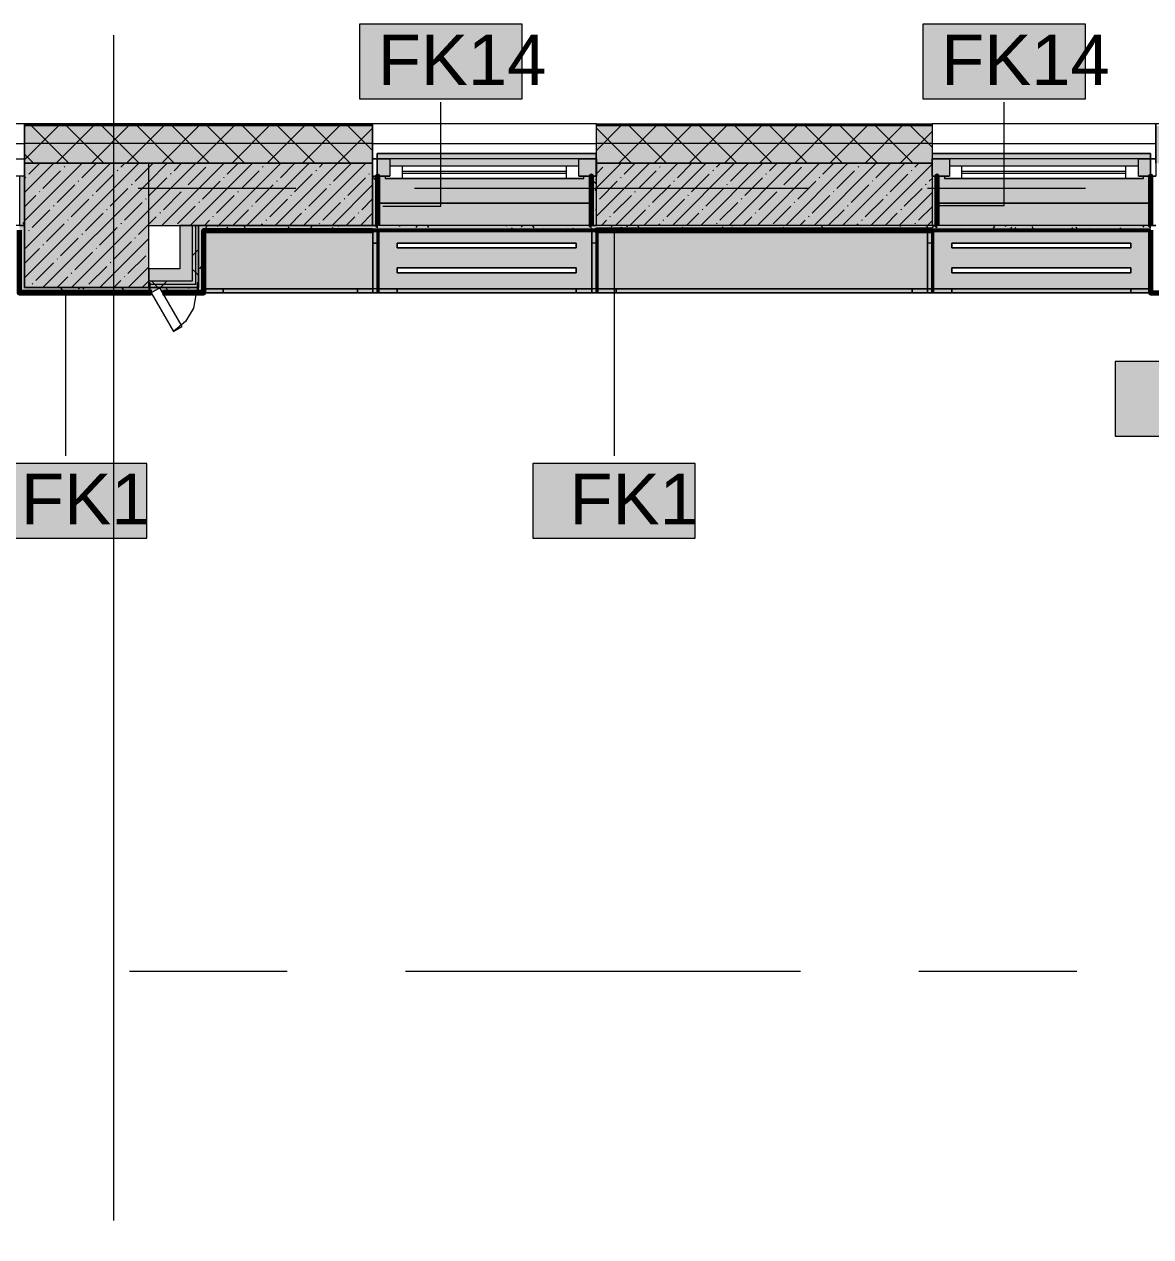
# Model space of a CAD drawing. Header units: millimetres. Extents: x -3817 to 677485, y -22715 to 103890.
# Drawn here: x 667675 to 672205, y 18958 to 23835 of the extents above; entities that cross this region are included whole.
import ezdxf

# ---------------------------------------------------------------- set-up
doc = ezdxf.new("R2010")
doc.units = ezdxf.units.MM
doc.layers.add('PDF _Геометрия', color=7, linetype='Continuous', true_color=0x1d1d1d)
doc.layers.add('PDF _Сплошная заливка', color=7, linetype='Continuous', true_color=0xffffff)
doc.layers.add('PDF _Текст', color=7, linetype='Continuous')
doc.styles.add('PDF GOST-Common', font='arial.ttf')

msp = doc.modelspace()

# ---------------------------------------------------------------- hatches: boundary and pattern name
at = {"layer": 'PDF _Сплошная заливка', "transparency": 33554559}
h = msp.add_hatch(color=256, dxfattribs=at)
h.paths.add_polyline_path([(677305.5, 23275.9), (677305.5, 23425.9), (672225.7, 23425.9), (672225.7, 23275.9), (677155.5, 23275.9)], flags=0)
h.paths.add_polyline_path([(666710.8, 23275.9), (666775.9, 23275.9), (666775.9, 23425.9), (665625.5, 23425.9), (665625.5, 23275.9)], flags=0)
h.paths.add_polyline_path([(663325.5, 23275.9), (663325.5, 23425.9), (662025.9, 23425.9), (662025.9, 23275.9), (663125.5, 23275.9)], flags=0)
h.paths.add_polyline_path([(671015.1, 23275.9), (671325.7, 23275.9), (671325.7, 23425.9), (669975.9, 23425.9), (669975.9, 23275.9)], flags=0)
h.paths.add_polyline_path([(667675.9, 23275.9), (669075.9, 23275.9), (669075.9, 23425.9), (667675.9, 23425.9)], flags=0)
h.paths.add_polyline_path([(645365.5, 23275.9), (645385.5, 23275.9), (645385.5, 23425.9), (645365.5, 23425.9)], flags=0)
h.paths.add_polyline_path([(661125.9, 23275.9), (661125.9, 23425.9), (659825.9, 23425.9), (659825.9, 23275.9), (660971.8, 23275.9)], flags=0)
h.paths.add_polyline_path([(658245.5, 23275.9), (658925.9, 23275.9), (658925.9, 23425.9), (657505.5, 23425.9), (657505.5, 23275.9), (658102.3, 23275.9)], flags=0)
h.paths.add_polyline_path([(652875.5, 23275.9), (653225.5, 23275.9), (653225.5, 23425.9), (648685.5, 23425.9), (648685.5, 23275.9), (652655.5, 23275.9)], flags=0)
h.paths.add_polyline_path([(656667.6, 23275.9), (656725.5, 23275.9), (656725.5, 23425.9), (655525.5, 23425.9), (655525.5, 23275.9)], flags=0)
at = {"layer": 'PDF _Сплошная заливка', "true_color": 0xeae6de, "transparency": 33554559}
h = msp.add_hatch(color=254, dxfattribs=at)
h.paths.add_polyline_path([(669125.9, 23114.9), (669954.9, 23114.9), (669955.9, 23223.7), (669974.9, 23223.9), (669974.9, 23314.9), (669094.9, 23314.9), (669096.9, 23114.9)], flags=0)
h.paths.add_polyline_path([(669145.9, 23213.9), (669125.9, 23213.9), (669125.9, 23223.9), (669145.9, 23223.9), (669145.9, 23263.9), (669905.9, 23263.9), (669905.9, 23223.9), (669925.9, 23223.9), (669925.9, 23213.9), (669580.3, 23213.9)], flags=0)
h = msp.add_hatch(color=254, dxfattribs=at)
h.paths.add_polyline_path([(671395.7, 23114.8), (672204.7, 23114.8), (672204.7, 23314.8), (671325.7, 23314.8), (671325.7, 23223.9), (671346.7, 23223.9), (671346.7, 23114.8), (671375.7, 23114.8)], flags=0)
h.paths.add_polyline_path([(671732.5, 23213.9), (671375.7, 23213.9), (671375.7, 23223.9), (671395.7, 23223.9), (671395.7, 23263.9), (672155.7, 23263.9), (672155.7, 23223.9), (672175.7, 23223.7), (672175.7, 23213.9), (672155.7, 23213.9)], flags=0)
at = {"layer": 'PDF _Сплошная заливка', "transparency": 33554559}
h = msp.add_hatch(color=256, dxfattribs=at)
h.paths.add_polyline_path([(665625.5, 23025.9), (666775.9, 23025.9), (666775.9, 23275.9), (665625.5, 23275.9)], flags=0)
h.paths.add_polyline_path([(673115.5, 23025.9), (673115.5, 23275.9), (672925.5, 23275.9), (672925.5, 23025.9)], flags=0)
h.paths.add_polyline_path([(668175.9, 23025.9), (669075.9, 23025.9), (669075.9, 23275.9), (668175.9, 23275.9), (668175.9, 23115.1)], flags=0)
h.paths.add_polyline_path([(671325.7, 23025.9), (671325.7, 23275.9), (669975.9, 23275.9), (669975.9, 23025.9), (671015.1, 23025.9)], flags=0)
h.paths.add_polyline_path([(656667.6, 23025.9), (656725.5, 23025.9), (656725.5, 23275.9), (655525.5, 23275.9), (655525.5, 23025.9)], flags=0)
h.paths.add_polyline_path([(653195.5, 23025.9), (653225.5, 23025.9), (653225.5, 23275.9), (652875.5, 23275.9), (652875.5, 23025.9), (653145.5, 23025.9)], flags=0)
h.paths.add_polyline_path([(662238.4, 23025.9), (662425.5, 23025.9), (662425.5, 23275.9), (662025.9, 23275.9), (662025.9, 23025.9), (662225.9, 23025.9)], flags=0)
h.paths.add_polyline_path([(658245.5, 23025.9), (658925.9, 23025.9), (658925.9, 23275.9), (658245.5, 23275.9)], flags=0)
h.paths.add_polyline_path([(663325.5, 23025.9), (663325.5, 23275.9), (663125.5, 23275.9), (663125.5, 23025.9), (663313.4, 23025.9)], flags=0)
h.paths.add_polyline_path([(659825.9, 23025.9), (661125.9, 23025.9), (661125.9, 23275.9), (659825.9, 23275.9)], flags=0)
at = {"layer": 'PDF _Сплошная заливка', "true_color": 0xeae6de, "transparency": 33554559}
h = msp.add_hatch(color=254, dxfattribs=at)
h.paths.add_polyline_path([(669094.9, 22754.9), (669957.1, 22756.7), (669957.1, 23005.9), (669094.9, 23005.9)], flags=0)
h.paths.add_polyline_path([(669174.9, 22834.9), (669174.9, 22854.9), (669895.2, 22854.9), (669895.2, 22834.9), (669580.3, 22834.9)], flags=0)
h.paths.add_polyline_path([(669174.9, 22934.9), (669174.9, 22954.9), (669895.2, 22954.9), (669895.2, 22934.9), (669580.3, 22934.9)], flags=0)
h.paths.add_polyline_path([(669954.9, 23025.9), (669954.9, 23114.9), (669096.9, 23114.5), (669096.9, 23025.9), (669935.6, 23025.9)], flags=0)
h = msp.add_hatch(color=254, dxfattribs=at)
h.paths.add_polyline_path([(671331.3, 22754.9), (672204.7, 22755.9), (672204.7, 23005.9), (671331.3, 23005.9), (671331.3, 22761.5)], flags=0)
h.paths.add_polyline_path([(671732.5, 22834.9), (671404.7, 22834.9), (671404.7, 22854.9), (672124.9, 22854.9), (672124.9, 22834.9)], flags=0)
h.paths.add_polyline_path([(671404.7, 22934.9), (671404.7, 22954.9), (672124.9, 22954.9), (672124.9, 22934.9), (671732.5, 22934.9)], flags=0)
h.paths.add_polyline_path([(671346.7, 23025.9), (672204.7, 23025.9), (672204.7, 23114.8), (671346.7, 23114.8), (671346.7, 23065.3)], flags=0)
at = {"layer": 'PDF _Сплошная заливка', "transparency": 33554559}
for points in [[(668370.9, 22788.4), (668370.9, 22794.9), (668375.9, 22794.9), (668375.9, 23025.9), (668363.4, 23025.9), (668363.4, 22788.4)], [(672205.7, 23005.9), (672205.7, 23025.9), (668375.9, 23025.9), (668375.9, 23005.9), (672204.7, 23005.9)], [(668363.4, 22788.4), (668363.4, 22800.9), (668175.9, 22800.9), (668175.9, 22794.9), (668180.9, 22794.9), (668180.9, 22788.4)]]:
    msp.add_hatch(color=256, dxfattribs=at).paths.add_polyline_path(points)
at = {"layer": 'PDF _Сплошная заливка', "true_color": 0xeae6de, "transparency": 33554559}
msp.add_hatch(color=254, dxfattribs=at).paths.add_polyline_path([(668396.9, 22754.9), (669095.2, 22754.9), (669095.2, 23005.9), (668396.9, 23004.9), (668396.9, 22755.9)])
at = {"layer": 'PDF _Сплошная заливка', "transparency": 33554559}
h = msp.add_hatch(color=256, dxfattribs=at)
h.paths.add_polyline_path([(668187.7, 22755.9), (668220.6, 22774.9), (668231.5, 22755.9), (668370.9, 22756), (668370.9, 22775.9), (668180.9, 22775.9), (668180.9, 22755.9), (668185.9, 22755.9)], flags=0)
h.paths.add_polyline_path([(667655.9, 22755.9), (668175.9, 22755.9), (668175.9, 22775.9), (667655.9, 22775.9)], flags=0)

# ---------------------------------------------------------------- linework, layer by layer
at = {"layer": 'PDF _Геометрия', "color": 7, "lineweight": 9}
for points in [[(669676.9, 23834.8), (669023.8, 23834.8), (669023.8, 23534.8), (669676.9, 23534.8)], [(671942.5, 23834.8), (671289.3, 23834.8), (671289.3, 23534.8), (671942.5, 23534.8)], [(669075.9, 23275.9), (667675.9, 23275.9)], [(668175.9, 23275.9), (667675.9, 23275.9), (667675.9, 22775.9), (668175.9, 22775.9)], [(671325.7, 23275.9), (669975.9, 23275.9)], [(668375.9, 23025.9), (668375.9, 23005.9)], [(672715.9, 22478.1), (672062.8, 22478.1), (672062.8, 22178.1), (672715.9, 22178.1)], [(668168, 22068.4), (667514.8, 22068.4), (667514.8, 21768.4), (668168, 21768.4)], [(670373.4, 22068.4), (669720.3, 22068.4), (669720.3, 21768.4), (670373.4, 21768.4)]]:
    msp.add_lwpolyline(points, close=True, dxfattribs=at)
at = {"layer": 'PDF _Геометрия', "color": 253, "lineweight": 9, "true_color": 0xaaaaaa}
for points in [[(668035.5, 19024), (668035.5, 21291), (668035.5, 23791)], [(669094.9, 23293.9), (669075.9, 23293.9)], [(672225.7, 23293.9), (672204.7, 23293.9)], [(669075.9, 23223.9), (669094.9, 23223.9)], [(669195.9, 23243.9), (669855.9, 23243.9)], [(669855.9, 23233.9), (669195.9, 23233.9)], [(671445.7, 23243.9), (672105.7, 23243.9)], [(672105.7, 23233.9), (671445.7, 23233.9)], [(672204.7, 23223.9), (672225.5, 23223.9)], [(668132.7, 23175.9), (668767.7, 23175.9)], [(669243.9, 23175.9), (670831.4, 23175.9)], [(671307.7, 23175.9), (671942.7, 23175.9)], [(668365.9, 22754.9), (668355.1, 22693.3), (668323.8, 22639.2), (668275.9, 22599)], [(668097.7, 20025.9), (668732.7, 20025.9)], [(669208.9, 20025.9), (670796.4, 20025.9)], [(671272.7, 20025.9), (671907.7, 20025.9)]]:
    msp.add_lwpolyline(points, dxfattribs=at)
at = {"layer": 'PDF _Геометрия', "color": 7, "lineweight": 9}
for points in [[(669117.6, 23103), (669350.4, 23103), (669350.4, 23520.9)], [(671340.6, 23105.3), (671615.9, 23105.3), (671615.9, 23520.9)], [(669075.9, 23428.9), (667675.9, 23428.9)], [(669075.9, 23425.9), (667675.9, 23425.9)], [(671325.7, 23428.9), (669975.9, 23428.9)], [(671325.7, 23425.9), (669975.9, 23425.9)], [(669075.9, 23354.9), (667675.9, 23354.9)], [(671325.7, 23354.9), (669975.9, 23354.9)], [(668350.9, 23025.9), (668350.9, 22850.9), (668350.9, 22800.9), (668175.9, 22800.9)], [(668363.4, 23025.9), (668363.4, 22850.9), (668363.4, 22800.9), (668363.4, 22788.4), (668180.9, 22788.4)], [(668395.9, 23005.9), (669075.9, 23005.9)], [(668395.9, 22755.9), (668395.9, 23004.9)], [(670046.9, 23005.4), (670046.9, 22098.5)], [(667841.4, 22755.4), (667841.4, 22098.5)]]:
    msp.add_lwpolyline(points, dxfattribs=at)
at = {"layer": 'PDF _Геометрия', "color": 9, "lineweight": 9, "true_color": 0xc0c0c0}
for points in [[(668175.9, 22775.9), (667675.9, 22775.9), (667675.9, 23025.9), (667655.9, 23025.9), (663325.9, 23025.9), (663325.5, 23025.9), (663325.5, 23275.9), (663325.5, 23433.9), (662025.9, 23433.9), (662025.9, 23275.9), (662025.9, 23433.9), (661125.9, 23433.9), (661125.9, 23275.9), (661125.9, 23433.9), (659825.9, 23433.9), (659825.9, 23275.9), (659825.9, 23433.9), (658925.9, 23433.9), (658925.9, 23275.9), (658925.9, 23433.9), (657505.5, 23433.9), (657505.5, 23275.9), (657505.5, 23433.9), (656725.5, 23433.9)], [(669975.9, 23223.7), (669975.9, 23275.9), (669975.9, 23433.9), (671325.7, 23433.9), (671325.7, 23275.9), (671325.7, 23025.9), (669975.9, 23025.9), (669975.9, 23275.9), (669975.9, 23433.9), (669075.9, 23433.9), (669075.9, 23275.9), (669075.9, 23433.9), (667675.9, 23433.9), (667675.9, 23275.9), (667675.9, 23433.9), (666775.9, 23433.9), (666775.9, 23275.9), (666775.9, 23433.9), (665625.5, 23433.9), (665625.5, 23275.9), (665625.5, 23433.9), (663325.5, 23433.9), (663325.5, 23275.9)], [(677155.5, 10775.9), (677155.5, 9576.9), (677155.5, 10775.9), (677313.5, 10775.9), (677313.5, 12695.9), (677155.5, 12695.9), (677313.5, 12695.9), (677313.5, 14995.9), (677155.5, 14995.9), (677313.5, 14995.9), (677313.5, 23275.9), (677313.5, 23428.9), (677313.5, 23433.9), (672225.7, 23433.9), (672225.7, 23275.9), (672225.7, 23433.9), (671325.7, 23433.9), (671325.7, 23314.8)], [(667675.9, 23223.7), (667675.9, 23275.9), (667675.9, 23025.9)], [(668175.9, 23025.9), (669075.9, 23025.9), (669075.9, 23275.9), (669075.9, 23223.9)], [(672225.5, 23223.7), (672205.7, 23223.7), (672205.7, 23025.9), (672225.5, 23025.9), (672205.7, 23025.9), (668375.9, 23025.9), (668300.9, 23025.9), (668300.9, 22850.9), (668175.9, 22850.9), (668175.9, 22794.9)], [(667655.9, 23005.9), (667655.9, 22775.9), (667655.9, 22755.9), (668175.9, 22755.9)], [(669075.9, 23005.9), (672204.7, 23005.9)], [(668180.9, 22755.9), (668187.7, 22755.9)], [(668231.5, 22755.9), (668370.9, 22755.9)], [(668375.9, 22755.9), (668395.9, 22755.9)]]:
    msp.add_lwpolyline(points, dxfattribs=at)
at = {"layer": 'PDF _Геометрия', "lineweight": 9}
for points in [[(667675.9, 23289.7), (667812.1, 23425.9)], [(667854.2, 23275.9), (667704.2, 23425.9)], [(667803.5, 23275.9), (667953.5, 23425.9)], [(667995.6, 23275.9), (667845.6, 23425.9)], [(667944.9, 23275.9), (668094.9, 23425.9)], [(668137, 23275.9), (667987, 23425.9)], [(668086.4, 23275.9), (668236.4, 23425.9)], [(668278.5, 23275.9), (668128.5, 23425.9)], [(668227.8, 23275.9), (668377.8, 23425.9)], [(668419.9, 23275.9), (668269.9, 23425.9)], [(668369.2, 23275.9), (668519.2, 23425.9)], [(668561.3, 23275.9), (668411.3, 23425.9)], [(668510.6, 23275.9), (668660.6, 23425.9)], [(668702.7, 23275.9), (668552.7, 23425.9)], [(668652, 23275.9), (668802, 23425.9)], [(668844.1, 23275.9), (668694.1, 23425.9)], [(668793.5, 23275.9), (668943.5, 23425.9)], [(668985.6, 23275.9), (668835.6, 23425.9)], [(668934.9, 23275.9), (669075.9, 23416.9)], [(669075.9, 23326.9), (668977, 23425.9)], [(669975.9, 23326.9), (670074.8, 23425.9)], [(670116.9, 23275.9), (669975.9, 23416.9)], [(670066.3, 23275.9), (670216.3, 23425.9)], [(670258.4, 23275.9), (670108.4, 23425.9)], [(670207.7, 23275.9), (670357.7, 23425.9)], [(670399.8, 23275.9), (670249.8, 23425.9)], [(670349.1, 23275.9), (670499.1, 23425.9)], [(670541.2, 23275.9), (670391.2, 23425.9)], [(670490.5, 23275.9), (670640.5, 23425.9)], [(670682.6, 23275.9), (670532.6, 23425.9)], [(670631.9, 23275.9), (670781.9, 23425.9)], [(670824, 23275.9), (670674, 23425.9)], [(670773.4, 23275.9), (670923.4, 23425.9)], [(670965.5, 23275.9), (670815.5, 23425.9)], [(670914.8, 23275.9), (671064.8, 23425.9)], [(671106.9, 23275.9), (670956.9, 23425.9)], [(671056.2, 23275.9), (671206.2, 23425.9)], [(671248.3, 23275.9), (671098.3, 23425.9)], [(671325.7, 23339.9), (671239.7, 23425.9)], [(671197.6, 23275.9), (671325.7, 23403.9)], [(667712.8, 23275.9), (667675.9, 23312.7)], [(667675.9, 23271.6), (667680.2, 23275.9)], [(667675.9, 23157.6), (667794.2, 23275.9)], [(667675.9, 23043.5), (667908.3, 23275.9)], [(667675.9, 22929.5), (668022.3, 23275.9)], [(667675.9, 22815.4), (668136.4, 23275.9)], [(667692.9, 23231.6), (667737.2, 23275.9)], [(667750.4, 22775.9), (668175.9, 23201.4), (668250.4, 23275.9)], [(667835.5, 23260.1), (667837.8, 23262.5)], [(667849.7, 23274.3), (667851.2, 23275.9)], [(667864.5, 22775.9), (668175.9, 23087.3), (668364.5, 23275.9)], [(667906.7, 23217.3), (667965.3, 23275.9)], [(668063.6, 23260.1), (668079.3, 23275.9)], [(668120.6, 23203.1), (668175.9, 23258.4), (668191.9, 23274.3)], [(668228.5, 23025.9), (668478.5, 23275.9)], [(668277.4, 23245.8), (668307.4, 23275.9)], [(668342.6, 23025.9), (668592.6, 23275.9)], [(668420, 23274.3), (668421.5, 23275.9)], [(668456.6, 23025.9), (668706.6, 23275.9)], [(668491.3, 23231.6), (668535.5, 23275.9)], [(668570.7, 23025.9), (668820.7, 23275.9)], [(668633.8, 23260.1), (668636.2, 23262.5)], [(668648.1, 23274.3), (668649.6, 23275.9)], [(668684.7, 23025.9), (668934.7, 23275.9)], [(668705.1, 23217.3), (668763.6, 23275.9)], [(668798.7, 23025.9), (669048.7, 23275.9)], [(668861.9, 23260.1), (668877.7, 23275.9)], [(668918.9, 23203.1), (668990.2, 23274.3)], [(669975.9, 23176.6), (670075.2, 23275.9)], [(669975.9, 23062.5), (670189.2, 23275.9)], [(670016.7, 23274.3), (670018.2, 23275.9)], [(670053.3, 23025.9), (670303.3, 23275.9)], [(670087.9, 23231.6), (670132.2, 23275.9)], [(670167.3, 23025.9), (670417.3, 23275.9)], [(670230.5, 23260.1), (670232.9, 23262.5)], [(670244.8, 23274.3), (670246.3, 23275.9)], [(670281.4, 23025.9), (670531.4, 23275.9)], [(670301.8, 23217.3), (670360.3, 23275.9)], [(670395.4, 23025.9), (670645.4, 23275.9)], [(670458.6, 23260.1), (670474.4, 23275.9)], [(670509.5, 23025.9), (670759.5, 23275.9)], [(670515.6, 23203.1), (670586.9, 23274.3)], [(670623.5, 23025.9), (670873.5, 23275.9)], [(670672.4, 23245.8), (670702.5, 23275.9)], [(670737.6, 23025.9), (670987.6, 23275.9)], [(670815, 23274.3), (670816.5, 23275.9)], [(670851.6, 23025.9), (671101.6, 23275.9)], [(670886.3, 23231.6), (670930.6, 23275.9)], [(670965.7, 23025.9), (671215.7, 23275.9)], [(671028.8, 23260.1), (671031.2, 23262.5)], [(671043.1, 23274.3), (671044.6, 23275.9)], [(671079.7, 23025.9), (671325.7, 23271.8)], [(671100.1, 23217.3), (671158.7, 23275.9)], [(671256.9, 23260.1), (671272.7, 23275.9)], [(667678.6, 23217.3), (667681, 23219.7)], [(667749.9, 23174.6), (667821.2, 23245.8)], [(667963.8, 23160.3), (668035.1, 23231.6)], [(668049.3, 23245.8), (668051.7, 23248.2)], [(668177.6, 23146), (668248.9, 23217.3)], [(668263.2, 23231.6), (668265.5, 23233.9)], [(668334.4, 23188.8), (668405.7, 23260.1)], [(668477, 23217.3), (668479.4, 23219.7)], [(668548.3, 23174.6), (668619.6, 23245.8)], [(668762.1, 23160.3), (668833.4, 23231.6)], [(668847.7, 23245.8), (668850, 23248.2)], [(668976, 23146), (669047.2, 23217.3)], [(669061.5, 23231.6), (669063.9, 23233.9)], [(669075.8, 23245.8), (669075.9, 23246)], [(669975.9, 23233.6), (670002.4, 23260.1)], [(670073.7, 23217.3), (670076.1, 23219.7)], [(670145, 23174.6), (670216.2, 23245.8)], [(670358.8, 23160.3), (670430.1, 23231.6)], [(670444.3, 23245.8), (670446.7, 23248.2)], [(670572.6, 23146), (670643.9, 23217.3)], [(670658.2, 23231.6), (670660.6, 23233.9)], [(670729.5, 23188.8), (670800.7, 23260.1)], [(670872, 23217.3), (670874.4, 23219.7)], [(670943.3, 23174.6), (671014.6, 23245.8)], [(671157.2, 23160.3), (671228.4, 23231.6)], [(671242.7, 23245.8), (671245.1, 23248.2)], [(671314, 23203.1), (671325.7, 23214.8)], [(667807, 23117.5), (667878.2, 23188.8)], [(667892.5, 23203.1), (667894.9, 23205.4)], [(668020.8, 23103.3), (668092.1, 23174.6)], [(668106.3, 23188.8), (668108.7, 23191.2)], [(668320.2, 23174.6), (668322.5, 23176.9)], [(668391.5, 23131.8), (668462.7, 23203.1)], [(668605.3, 23117.5), (668676.6, 23188.8)], [(668690.8, 23203.1), (668693.2, 23205.4)], [(668819.1, 23103.3), (668890.4, 23174.6)], [(668904.7, 23188.8), (668907, 23191.2)], [(668912.8, 23025.9), (669075.9, 23189)], [(669988.1, 23131.8), (670059.4, 23203.1)], [(670202, 23117.5), (670273.3, 23188.8)], [(670287.5, 23203.1), (670289.9, 23205.4)], [(670415.8, 23103.3), (670487.1, 23174.6)], [(670501.4, 23188.8), (670503.7, 23191.2)], [(670715.2, 23174.6), (670717.6, 23176.9)], [(670786.5, 23131.8), (670857.8, 23203.1)], [(671000.3, 23117.5), (671071.6, 23188.8)], [(671085.9, 23203.1), (671088.2, 23205.4)], [(671214.2, 23103.3), (671285.5, 23174.6)], [(671299.7, 23188.8), (671302.1, 23191.2)], [(667675.9, 23100.5), (667721.4, 23146)], [(667735.7, 23160.3), (667738, 23162.7)], [(667864, 23060.5), (667935.3, 23131.8)], [(667949.5, 23146), (667951.9, 23148.4)], [(668077.8, 23046.2), (668149.1, 23117.5)], [(668163.4, 23131.8), (668165.7, 23134.2)], [(668234.6, 23089), (668305.9, 23160.3)], [(668377.2, 23117.5), (668379.6, 23119.9)], [(668448.5, 23074.8), (668519.8, 23146)], [(668534, 23160.3), (668536.4, 23162.7)], [(668662.3, 23060.5), (668733.6, 23131.8)], [(668747.9, 23146), (668750.2, 23148.4)], [(668876.2, 23046.2), (668947.4, 23117.5)], [(668961.7, 23131.8), (668964.1, 23134.2)], [(669033, 23089), (669075.9, 23132)], [(669975.9, 23119.6), (669976.3, 23119.9)], [(670045.2, 23074.8), (670116.5, 23146)], [(670130.7, 23160.3), (670133.1, 23162.7)], [(670259, 23060.5), (670330.3, 23131.8)], [(670344.6, 23146), (670346.9, 23148.4)], [(670472.9, 23046.2), (670544.1, 23117.5)], [(670558.4, 23131.8), (670560.8, 23134.2)], [(670629.7, 23089), (670701, 23160.3)], [(670772.2, 23117.5), (670774.6, 23119.9)], [(670843.5, 23074.8), (670914.8, 23146)], [(670929.1, 23160.3), (670931.4, 23162.7)], [(671057.4, 23060.5), (671128.6, 23131.8)], [(671142.9, 23146), (671145.3, 23148.4)], [(671193.8, 23025.9), (671325.7, 23157.8)], [(667707.2, 23017.7), (667778.4, 23089)], [(667792.7, 23103.3), (667795.1, 23105.6)], [(667921, 23003.5), (667992.3, 23074.8)], [(668006.5, 23089), (668008.9, 23091.4)], [(668220.4, 23074.8), (668222.8, 23077.1)], [(668291.7, 23032), (668362.9, 23103.3)], [(668513.6, 23025.9), (668576.8, 23089)], [(668591, 23103.3), (668593.4, 23105.6)], [(668741.7, 23025.9), (668790.6, 23074.8)], [(668804.9, 23089), (668807.3, 23091.4)], [(669018.7, 23074.8), (669021.1, 23077.1)], [(669026.8, 23025.9), (669075.9, 23074.9)], [(670110.3, 23025.9), (670173.5, 23089)], [(670187.7, 23103.3), (670190.1, 23105.6)], [(670338.4, 23025.9), (670387.3, 23074.8)], [(670401.6, 23089), (670403.9, 23091.4)], [(670615.4, 23074.8), (670617.8, 23077.1)], [(670686.7, 23032), (670758, 23103.3)], [(670908.7, 23025.9), (670971.8, 23089)], [(670986.1, 23103.3), (670988.4, 23105.6)], [(671136.8, 23025.9), (671185.7, 23074.8)], [(671199.9, 23089), (671202.3, 23091.4)], [(671271.2, 23046.2), (671325.7, 23100.7)], [(667764.2, 22960.7), (667835.5, 23032)], [(667849.7, 23046.2), (667852.1, 23048.6)], [(668063.6, 23032), (668065.9, 23034.4)], [(668134.8, 22989.2), (668175.9, 23030.3), (668206.1, 23060.5)], [(668399.6, 23025.9), (668420, 23046.2)], [(668434.2, 23060.5), (668436.6, 23062.9)], [(668627.7, 23025.9), (668633.8, 23032)], [(668648.1, 23046.2), (668650.4, 23048.6)], [(668861.9, 23032), (668864.3, 23034.4)], [(668969.8, 23025.9), (669004.5, 23060.5)], [(669996.3, 23025.9), (670016.7, 23046.2)], [(670030.9, 23060.5), (670033.3, 23062.9)], [(670224.4, 23025.9), (670230.5, 23032)], [(670244.8, 23046.2), (670247.1, 23048.6)], [(670458.6, 23032), (670461, 23034.4)], [(670566.5, 23025.9), (670601.2, 23060.5)], [(670794.6, 23025.9), (670815, 23046.2)], [(670829.3, 23060.5), (670831.6, 23062.9)], [(671022.7, 23025.9), (671028.8, 23032)], [(671043.1, 23046.2), (671045.5, 23048.6)], [(671256.9, 23032), (671259.3, 23034.4)], [(671307.8, 23025.9), (671325.7, 23043.7)], [(667675.9, 22986.5), (667678.6, 22989.2)], [(667692.9, 23003.5), (667695.3, 23005.9)], [(667821.2, 22903.7), (667892.5, 22975)], [(667906.7, 22989.2), (667909.1, 22991.6)], [(667978, 22946.5), (668049.3, 23017.7)], [(667978.5, 22775.9), (668175.9, 22973.3)], [(668120.6, 22975), (668123, 22977.3)], [(667675.9, 22872.4), (667735.7, 22932.2)], [(667749.9, 22946.5), (667752.3, 22948.8)], [(667963.8, 22932.2), (667966.1, 22934.6)], [(668035.1, 22889.4), (668106.3, 22960.7)], [(668350.9, 22904), (668363.4, 22916.5), (668375.9, 22929)], [(667721.4, 22803.9), (667792.7, 22875.2)], [(667807, 22889.4), (667809.3, 22891.8)], [(667878.2, 22846.7), (667949.5, 22917.9)], [(668020.8, 22875.2), (668023.2, 22877.5)], [(668092.1, 22832.4), (668163.4, 22903.7)], [(667864, 22832.4), (667866.4, 22834.8)], [(667935.3, 22789.6), (668006.5, 22860.9)], [(668092.6, 22775.9), (668175.9, 22859.2)], [(668375.9, 22824.8), (668363.4, 22837.3), (668350.9, 22849.8)], [(667707.2, 22789.6), (667709.5, 22792)], [(667807.4, 22775.9), (667849.7, 22818.2)], [(667921.5, 22775.9), (667923.4, 22777.8)], [(668035.5, 22775.9), (668063.6, 22803.9)], [(668077.8, 22818.2), (668080.2, 22820.5)], [(668149.6, 22775.9), (668175.9, 22802.2)], [(668212.8, 22775.9), (668200.3, 22788.4), (668187.8, 22800.9)], [(668222.8, 22775.9), (668235.3, 22788.4), (668247.8, 22800.9)]]:
    msp.add_lwpolyline(points, dxfattribs=at)
at = {"layer": 'PDF _Геометрия', "color": 116, "lineweight": 13, "true_color": 0x008040}
for points in [[(666775.9, 23354.9), (667675.9, 23354.9)], [(669075.9, 23354.9), (669975.9, 23354.9)], [(671325.7, 23354.9), (672225.7, 23354.9)]]:
    msp.add_lwpolyline(points, dxfattribs=at)
at = {"layer": 'PDF _Геометрия', "color": 8, "lineweight": 9, "true_color": 0x808080}
for points in [[(669094.9, 23223.9), (669094.9, 23314.9), (669974.9, 23314.9), (669974.9, 23223.7), (669974.9, 23314.9), (669094.9, 23314.9)], [(669096.9, 23114.9), (669954.9, 23114.9)], [(669895.2, 22934.9), (669174.9, 22934.9), (669174.9, 22954.9), (669895.2, 22954.9)], [(669895.2, 22934.9), (669895.2, 22954.9), (669174.9, 22954.9), (669174.9, 22934.9)], [(672124.9, 22934.9), (671404.7, 22934.9), (671404.7, 22954.9), (672124.9, 22954.9)], [(672124.9, 22934.9), (672124.9, 22954.9), (671404.7, 22954.9), (671404.7, 22934.9)], [(669895.2, 22834.9), (669174.9, 22834.9), (669174.9, 22854.9), (669895.2, 22854.9)], [(669895.2, 22834.9), (669895.2, 22854.9), (669174.9, 22854.9), (669174.9, 22834.9)], [(672124.9, 22834.9), (671404.7, 22834.9), (671404.7, 22854.9), (672124.9, 22854.9)], [(672124.9, 22834.9), (672124.9, 22854.9), (671404.7, 22854.9), (671404.7, 22834.9)], [(669076.9, 22754.8), (669100.9, 22754.8)], [(669076.9, 22754.8), (669100.9, 22754.8)], [(669957.1, 22754.8), (669981.1, 22754.8)], [(669957.1, 22754.8), (669981.1, 22754.8)], [(671307.3, 22754.8), (671331.3, 22754.8)], [(671307.3, 22754.8), (671331.3, 22754.8)], [(671331.3, 22754.9), (672204.9, 22754.9)]]:
    msp.add_lwpolyline(points, close=True, dxfattribs=at)
at = {"layer": 'PDF _Геометрия', "color": 9, "lineweight": 9, "true_color": 0xcbc7bf}
for points in [[(671325.7, 23314.8), (671325.7, 23275.9), (671325.7, 23223.9)], [(669954.9, 23025.9), (669580.3, 23025.9)], [(672204.7, 23025.9), (671732.5, 23025.9)], [(669959.2, 22770.9), (669962.4, 22770.9)]]:
    msp.add_lwpolyline(points, dxfattribs=at)
at = {"layer": 'PDF _Геометрия', "color": 8, "lineweight": 9, "true_color": 0x808080}
for points in [[(672204.7, 23114.8), (671346.7, 23114.8), (672204.7, 23114.8), (672204.7, 23314.8), (671325.7, 23314.8), (672204.7, 23314.8), (672204.7, 23223.7)], [(669094.9, 23006), (669094.9, 22754.9), (669957.1, 22754.9), (669094.9, 22754.9)], [(669095.2, 22754.9), (669095.2, 23006)], [(669957.1, 22954.8), (669957.1, 22754.8), (669957.1, 23005.9)], [(669981.1, 23004.9), (669981.1, 22754.8), (669981.1, 22954.8)], [(671307.3, 22954.8), (671307.3, 22754.8), (671307.3, 23004.9)], [(671331.3, 23005.9), (671331.3, 22754.8), (671331.3, 22954.8)], [(669076.9, 22754.9), (668395.9, 22754.9), (669076.9, 22754.9)], [(668395.9, 22754.9), (669095.2, 22754.9), (668395.9, 22754.9)], [(668474.9, 22754.9), (669014.9, 22754.9), (668474.9, 22754.9)], [(669957.1, 22754.9), (669100.9, 22754.9), (669957.1, 22754.9)], [(669894.9, 22754.9), (669174.9, 22754.9), (669894.9, 22754.9)], [(671307.3, 22754.9), (669981.1, 22754.9), (671307.3, 22754.9)], [(669981.1, 22754.9), (671307.3, 22754.9), (669981.1, 22754.9)], [(670055.2, 22754.9), (671245.2, 22754.9), (670055.2, 22754.9)], [(672204.7, 22754.9), (671331.3, 22754.9), (672204.7, 22754.9)], [(672124.7, 22754.9), (671404.7, 22754.9), (672124.7, 22754.9)]]:
    msp.add_lwpolyline(points, dxfattribs=at)
at = {"layer": 'PDF _Геометрия', "color": 253, "lineweight": 13, "true_color": 0xaaaaaa}
for points in [[(667675.9, 23293.9), (667675.9, 23223.9), (667605.9, 23223.9), (667605.9, 23293.9)], [(669145.9, 23293.9), (669145.9, 23223.9), (669075.9, 23223.9), (669075.9, 23293.9)], [(669125.9, 23213.9), (669925.9, 23213.9), (669925.9, 23223.9), (669905.9, 23223.9), (669905.9, 23263.9), (669145.9, 23263.9), (669145.9, 23223.9), (669125.9, 23223.9)], [(669975.9, 23293.9), (669975.9, 23223.9), (669905.9, 23223.9), (669905.9, 23293.9)], [(671395.7, 23293.9), (671395.7, 23223.9), (671325.7, 23223.9), (671325.7, 23293.9)], [(671375.7, 23213.9), (672175.7, 23213.9), (672175.7, 23223.9), (672155.7, 23223.9), (672155.7, 23263.9), (671395.7, 23263.9), (671395.7, 23223.9), (671375.7, 23223.9)], [(672225.7, 23293.9), (672225.7, 23223.9), (672155.7, 23223.9), (672155.7, 23293.9)], [(668180.9, 22794.9), (668175.9, 22794.9), (668175.9, 22754.9), (668180.9, 22754.9)], [(668275.9, 22599), (668310.6, 22619), (668220.6, 22774.9), (668185.9, 22754.9)], [(668370.9, 22794.9), (668370.9, 22754.9), (668375.9, 22754.9), (668375.9, 22794.9)]]:
    msp.add_lwpolyline(points, close=True, dxfattribs=at)
at = {"layer": 'PDF _Геометрия', "color": 9, "lineweight": 9, "true_color": 0xc0bcb4}
for points in [[(669974.9, 23293.9), (669094.9, 23293.9)], [(672204.7, 23293.9), (671325.7, 23293.9)], [(669094.9, 23223.9), (669145.9, 23223.9)], [(669905.9, 23223.9), (669974.9, 23223.9)], [(671325.7, 23223.9), (671395.7, 23223.9)], [(672155.7, 23223.9), (672204.7, 23223.9)]]:
    msp.add_lwpolyline(points, dxfattribs=at)
at = {"layer": 'PDF _Геометрия', "color": 253, "lineweight": 13, "true_color": 0xaaaaaa}
for points in [[(669195.9, 23213.9), (669195.9, 23263.9)], [(669855.9, 23213.9), (669855.9, 23263.9)], [(671445.7, 23213.9), (671445.7, 23263.9)], [(672105.7, 23213.9), (672105.7, 23263.9)], [(669925.9, 23213.9), (669125.9, 23213.9)], [(672175.7, 23213.9), (671375.7, 23213.9)]]:
    msp.add_lwpolyline(points, dxfattribs=at)
at = {"layer": 'PDF _Геометрия', "color": 9, "lineweight": 9, "true_color": 0xc0c0c0}
for points in [[(667675.9, 23025.9), (667675.9, 23223.7), (667655.9, 23223.7), (667655.9, 23025.9)], [(669095.9, 23025.9), (669095.9, 23223.9), (669075.9, 23223.9), (669075.9, 23025.9)], [(669975.9, 23025.9), (669975.9, 23223.7), (669955.9, 23223.7), (669955.9, 23025.9)], [(671345.7, 23025.9), (671345.7, 23223.9), (671325.7, 23223.9), (671325.7, 23025.9)], [(668375.9, 23005.9), (668375.9, 22775.9), (668375.9, 22788.4), (668375.9, 22850.9)], [(668370.9, 22775.9), (668180.9, 22775.9)]]:
    msp.add_lwpolyline(points, close=True, dxfattribs=at)
at = {"layer": 'PDF _Геометрия', "color": 253, "lineweight": 9, "true_color": 0x9b9b9b}
for points in [[(669085.5, 23209.1), (669080.5, 23217.8)], [(671341, 23223.9), (671338.2, 23219.1)], [(669974, 23194.1), (669969, 23202.8)], [(669974.4, 23173.5), (669969.4, 23164.8)], [(669972.1, 23211.9), (669975.9, 23211.9)], [(671343.7, 23181.4), (671345.7, 23181.4)], [(669088.2, 23120.4), (669095.9, 23120.4)], [(669962.8, 23152.5), (669957.8, 23161.2)], [(671343.7, 23120.4), (671345.7, 23120.4)], [(669972.1, 23089.9), (669975.9, 23089.9)], [(671345.7, 23073.8), (671341.9, 23080.4)], [(667675.9, 23029.2), (667671.1, 23037.6)], [(668408.6, 23021.7), (668403.6, 23012.9)], [(668455, 23021), (668452.2, 23025.9)], [(668496.6, 23009.9), (668491.6, 23018.6)], [(668564.6, 23013.9), (668559.6, 23022.7)], [(668742.3, 23011), (668737.3, 23019.7)], [(668832, 23023.5), (668827, 23014.8)], [(668938.9, 23025.9), (668936.7, 23021.9)], [(669093, 23048.8), (669088, 23040.1)], [(669088.2, 23059.5), (669095.9, 23059.5)], [(669185.3, 23025.9), (669182.4, 23020.8)], [(669255.5, 23025.4), (669250.4, 23016.7)], [(669301.8, 23017.2), (669296.9, 23025.9)], [(669615.6, 23022.4), (669613.6, 23025.9)], [(669678, 23025.9), (669673.9, 23018.6)], [(669725.3, 23015.3), (669720.3, 23024)], [(669783.6, 23025.9), (669783.5, 23025.7)], [(669861.3, 23023.5), (669860, 23025.9)], [(670030, 23025.9), (670029.3, 23024.6)], [(670039, 23020.5), (670036, 23025.9)], [(670100.4, 23025.9), (670097.3, 23020.5)], [(670148.7, 23013.4), (670143.7, 23022.1)], [(670326.4, 23010.4), (670321.4, 23019.2)], [(670484.1, 23020), (670479.1, 23011.3)], [(670522.7, 23025.9), (670520.7, 23022.4)], [(670729.9, 23018.9), (670724.8, 23010.2)], [(670885.9, 23016.7), (670880.9, 23025.4)], [(670945.1, 23025.9), (670944.2, 23024.3)], [(671199.7, 23021.9), (671197.4, 23025.9)], [(671309.4, 23014.8), (671304.3, 23023.5)], [(671331, 23023.8), (671326, 23015.1)], [(671343.7, 23029), (671345.7, 23029)], [(671445.4, 23023), (671443.8, 23025.9)], [(671576.7, 23022.7), (671571.7, 23014)], [(671623.1, 23020), (671619.7, 23025.9)], [(671644.8, 23018.6), (671639.8, 23009.9)], [(671732.8, 23012.9), (671727.8, 23021.6)], [(671910.5, 23009.9), (671905.5, 23018.6)], [(672176.9, 23025.9), (672172.9, 23018.8)], [(668604.5, 23005.9), (668601.2, 23011.5)], [(668790.4, 23012.4), (668786.6, 23005.9)], [(668920, 23008), (668915, 23016.7)], [(669026.8, 23005.9), (669024.7, 23009.6)], [(669036.1, 23011.3), (669033, 23005.9)], [(669104.2, 23007.2), (669103.4, 23005.9)], [(669202.8, 23005.9), (669202.4, 23006.6)], [(669349.9, 23006.1), (669349.7, 23005.9)], [(669637.3, 23016.2), (669632.2, 23007.5)], [(669765.9, 23005.9), (669761.9, 23012.9)], [(669883, 23015.1), (669878, 23006.4)], [(669951, 23011), (669948.1, 23005.9)], [(670080.7, 23009.3), (670075.7, 23018.1)], [(670188.3, 23005.9), (670185.3, 23011)], [(670196.8, 23009.9), (670194.4, 23005.9)], [(670504.1, 23007.5), (670499.1, 23016.2)], [(670610.6, 23005.9), (670608.8, 23009.1)], [(670688.2, 23007.7), (670687.2, 23005.9)], [(670786.6, 23005.9), (670786.5, 23006.1)], [(670797.9, 23014.8), (670792.9, 23006.1)], [(671043.6, 23013.7), (671039.1, 23005.9)], [(671111.7, 23009.6), (671109.5, 23005.9)], [(671349.7, 23005.9), (671346, 23012.4)], [(671535.1, 23011.5), (671531.8, 23005.9)], [(671664.8, 23008.8), (671659.7, 23017.6)], [(671772.1, 23005.9), (671769.4, 23010.5)], [(671890.5, 23017.5), (671885.5, 23008.8)], [(671958.5, 23013.4), (671954.2, 23005.9)], [(672088.2, 23006.9), (672083.2, 23015.7)], [(672194.4, 23005.9), (672192.8, 23008.6)], [(668387.2, 22907.1), (668395.9, 22907.1)], [(668395.1, 22880.9), (668390.1, 22889.6)], [(668385.2, 22859.2), (668380.2, 22850.5)], [(667896.6, 22769), (667892.6, 22775.9)], [(667914.7, 22775.9), (667911, 22769.4)], [(668074.3, 22766), (668069.2, 22774.7)], [(668266.7, 22775.9), (668266.4, 22775.4)], [(668337.1, 22775.9), (668334.4, 22771.3)], [(668387.2, 22815.6), (668395.9, 22815.6)], [(668395.9, 22816.8), (668391.3, 22808.8)], [(667777.6, 22754.7), (667787.6, 22754.7)], [(667828.5, 22764.9), (667823.5, 22773.6)], [(667869, 22754.7), (667879.1, 22754.7)], [(667874.4, 22766.9), (667869.4, 22758.2)], [(667938.2, 22757.9), (667933.2, 22766.6)], [(667960.4, 22754.7), (667970.5, 22754.7)], [(668120.1, 22765.9), (668115.1, 22757.1)], [(668143.3, 22754.7), (668153.4, 22754.7)], [(668188.2, 22761.8), (668184.7, 22755.9)], [(668234.8, 22754.7), (668244.8, 22754.7)], [(668252, 22763), (668246.9, 22771.7)], [(668291.3, 22755.9), (668288.6, 22760.6)], [(668295.7, 22754.7), (668305.8, 22754.7)], [(668361.6, 22756), (668356.6, 22764.7)]]:
    msp.add_lwpolyline(points, dxfattribs=at)
at = {"layer": 'PDF _Геометрия', "color": 7, "lineweight": 70, "true_color": 0xffd2ff}
for points in [[(669096.9, 23025.9), (669096.9, 23223.9), (669095.9, 23223.9), (669095.9, 23025.9)], [(669955.9, 23025.9), (669955.9, 23223.7), (669954.9, 23223.7), (669954.9, 23025.9)], [(671346.7, 23025.9), (671346.7, 23223.9), (671345.7, 23223.9), (671345.7, 23025.9)], [(672205.7, 23025.9), (672205.7, 23223.7), (672204.7, 23223.7), (672204.7, 23025.9)]]:
    msp.add_lwpolyline(points, close=True, dxfattribs=at)
at = {"layer": 'PDF _Геометрия', "color": 253, "lineweight": 9, "true_color": 0xaba79f}
for points in [[(672204.7, 23223.7), (672204.7, 23114.8), (671346.7, 23114.8), (672204.7, 23114.8)], [(669096.9, 23094.8), (669100.9, 23094.8), (669100.9, 23025.9)], [(669954.9, 23114.9), (669580.3, 23114.9)], [(669076.9, 22754.9), (669076.9, 23005.9)], [(669076.9, 23004.9), (669076.9, 22770.9)], [(669094.9, 22754.9), (669094.9, 23006)], [(669095.2, 23006), (669095.2, 22755.5)], [(669100.9, 23006), (669100.9, 22762.3)], [(669100.9, 22770.9), (669100.9, 23004.9)], [(669957.1, 23004.9), (669957.1, 22773), (669957.1, 22954.8)], [(669981.1, 22954.8), (669981.1, 22770.9), (669981.1, 23004.9)], [(671307.3, 23004.9), (671307.3, 22770.9), (671307.3, 22954.8)], [(671331.3, 22954.8), (671331.3, 22770.9), (671331.3, 23004.9)], [(669076.9, 22770.9), (669076.9, 22954.8), (669076.9, 22770.9)], [(669100.9, 22770.9), (669100.9, 22954.8), (669100.9, 22770.9)], [(669076.9, 22770.9), (668396.9, 22770.9), (669076.9, 22770.9)], [(669014.9, 22770.9), (668474.9, 22770.9), (669014.9, 22770.9)], [(669100.9, 22760.8), (669100.9, 22754.9)], [(669894.9, 22770.9), (669174.9, 22770.9), (669894.9, 22770.9)], [(671245.2, 22770.9), (670055.2, 22770.9), (671245.2, 22770.9)], [(672124.7, 22770.9), (671404.7, 22770.9), (672124.7, 22770.9)], [(672204.7, 22755.4), (672204.7, 22770.9)]]:
    msp.add_lwpolyline(points, dxfattribs=at)
at = {"layer": 'PDF _Геометрия', "color": 9, "lineweight": 9, "true_color": 0xc1bbaf}
msp.add_lwpolyline([(669580.3, 23114.9), (669096.9, 23114.9), (669954.9, 23114.9)], dxfattribs=at)
at = {"layer": 'PDF _Геометрия', "color": 231, "lineweight": 70, "true_color": 0xff80c0}
for points in [[(667654.9, 23005.9), (667654.9, 22755.9), (667654.9, 22754.9), (668185.9, 22754.9)], [(668175.9, 22755.9), (667655.9, 22755.9), (667655.9, 23005.9)], [(668232.1, 22754.9), (668395.9, 22754.9), (668396.9, 22754.9), (668396.9, 23004.9), (669075.9, 23004.9), (669075.9, 23005.9)], [(672204.7, 23005.9), (672204.7, 22755.9), (672204.7, 22754.9), (672945.5, 22754.9), (672946.5, 22754.9), (672946.5, 23004.9), (672945.5, 23004.9)], [(668187.7, 22755.9), (668180.9, 22755.9)], [(668370.9, 22755.9), (668231.5, 22755.9)], [(668395.9, 22755.9), (668375.9, 22755.9)]]:
    msp.add_lwpolyline(points, dxfattribs=at)
at = {"layer": 'PDF _Геометрия', "color": 231, "lineweight": 9, "true_color": 0xff80c0}
for points in [[(669075.9, 23005.9), (668395.9, 23005.9), (668395.9, 23004.9), (668395.9, 22755.9)], [(672205.7, 22775.9), (672205.7, 23005.9), (672204.7, 23005.9)]]:
    msp.add_lwpolyline(points, dxfattribs=at)
at = {"layer": 'PDF _Геометрия', "color": 231, "lineweight": 53, "true_color": 0xeaa7bf}
for points in [[(669075.9, 23005.9), (669094.9, 23005.9)], [(669094.9, 23004.9), (669075.9, 23004.9)], [(669095.2, 23005.9), (669957.1, 23005.9)], [(669957.1, 23004.9), (669095.2, 23004.9)], [(671331.3, 23005.9), (672204.7, 23005.9)], [(672204.7, 23004.9), (671331.3, 23004.9)]]:
    msp.add_lwpolyline(points, dxfattribs=at)
at = {"layer": 'PDF _Геометрия', "color": 254, "lineweight": 53, "true_color": 0xf4d3df}
for points in [[(669957.1, 23005.9), (669975.2, 23005.9)], [(669975.2, 23004.9), (669957.1, 23004.9)], [(671325.7, 23005.9), (671331.3, 23005.9)], [(671331.3, 23004.9), (671325.7, 23004.9)]]:
    msp.add_lwpolyline(points, dxfattribs=at)
at = {"layer": 'PDF _Геометрия', "color": 254, "lineweight": 9, "true_color": 0xd5d3cf}
for points in [[(669981.1, 22770.9), (669975.2, 22770.9), (669975.2, 22754.9), (669975.2, 23005.9), (669975.2, 22754.9)], [(671324.7, 22770.9), (671324.7, 22754.9), (671324.7, 23004.9)], [(671325.4, 23004.9), (671325.4, 22756.5)], [(669981.1, 22954.8), (669957.1, 22954.8)], [(671324.7, 22954.8), (671307.3, 22954.8)], [(671331.3, 22954.8), (671325.4, 22954.8)], [(669094.9, 22770.9), (669094.9, 22754.9), (669094.9, 22770.9), (669076.9, 22770.9), (669076.9, 22754.9), (669076.9, 22770.9), (669076.9, 22754.9)], [(669100.9, 22762.3), (669100.9, 22770.9), (669095.2, 22770.9)], [(669100.9, 22754.9), (669100.9, 22760.8)], [(669974.9, 22755.5), (669974.9, 22770.9), (669962.4, 22770.9)], [(671307.3, 22754.9), (671307.3, 22770.9), (671307.3, 22754.9)], [(671307.3, 22770.9), (671324.7, 22770.9)], [(671325.4, 22770.9), (671331.3, 22770.9)], [(672204.7, 22770.9), (672204.7, 22755.9)]]:
    msp.add_lwpolyline(points, dxfattribs=at)
at = {"layer": 'PDF _Геометрия', "color": 9, "lineweight": 9, "true_color": 0xbfbfbf}
msp.add_lwpolyline([(669981.1, 22754.9), (669975.2, 22754.9), (669975.2, 23005.9), (669975.2, 22754.9)], close=True, dxfattribs=at)
at = {"layer": 'PDF _Геометрия', "color": 231, "lineweight": 70, "true_color": 0xff80c0}
msp.add_lwpolyline([(671325.7, 23005.9), (669975.9, 23005.9), (669975.9, 23004.9), (671325.7, 23004.9)], close=True, dxfattribs=at)
at = {"layer": 'PDF _Геометрия', "color": 9, "lineweight": 9, "true_color": 0xbfbfbf}
for points in [[(671307.3, 22754.9), (671324.8, 22754.9), (671307.3, 22754.9), (671325.4, 22754.9), (671325.4, 23004.9)], [(671324.7, 23004.9), (671324.7, 22754.9), (671331.3, 22754.9), (671324.7, 22754.9), (671331.3, 22754.9)], [(669981.1, 22954.8), (669957.1, 22954.8)], [(671331.3, 22954.8), (671307.3, 22954.8)], [(669100.9, 22754.9), (669094.9, 22754.9), (669076.9, 22754.9)], [(669957.1, 22754.9), (669975.2, 22754.9), (669957.1, 22754.9)], [(669974.9, 22754.9), (669957.1, 22754.9)], [(669981.1, 22754.9), (669975.2, 22754.9)]]:
    msp.add_lwpolyline(points, dxfattribs=at)
at = {"layer": 'PDF _Геометрия', "color": 254, "lineweight": 9, "true_color": 0xd5d3cf}
for points in [[(669076.9, 22954.8), (669094.9, 22954.8)], [(669095.2, 22954.8), (669100.9, 22954.8)], [(668474.9, 22770.9), (668474.9, 22754.9)], [(669014.9, 22754.9), (669014.9, 22770.9)], [(669100.9, 22762.3), (669100.9, 22770.9)], [(669100.9, 22754.9), (669100.9, 22760.8)], [(669174.9, 22754.9), (669174.9, 22770.9)], [(669894.9, 22770.9), (669894.9, 22754.9)], [(669957.1, 22756.7), (669957.1, 22770.9)], [(669981.1, 22754.9), (669981.1, 22770.9)], [(670055.2, 22770.9), (670055.2, 22754.9)], [(671245.2, 22754.9), (671245.2, 22770.9)], [(671331.3, 22763.2), (671331.3, 22769.8)], [(671331.3, 22754.9), (671331.3, 22761.5)], [(671404.7, 22754.9), (671404.7, 22770.9)], [(672124.7, 22770.9), (672124.7, 22754.9)]]:
    msp.add_lwpolyline(points, close=True, dxfattribs=at)
at = {"layer": 'PDF _Геометрия', "color": 231, "lineweight": 53, "true_color": 0xff80c0}
for points in [[(668185.9, 22754.9), (668175.9, 22754.9)], [(668375.9, 22754.9), (668232.1, 22754.9)]]:
    msp.add_lwpolyline(points, dxfattribs=at)
at = {"layer": 'PDF _Геометрия', "color": 254, "lineweight": 9, "true_color": 0xeae9e7}
for points in [[(669094.9, 22770.9), (669076.9, 22770.9)], [(669100.9, 22770.9), (669095.2, 22770.9)], [(669974.9, 22755.5), (669974.9, 22770.9), (669962.4, 22770.9)], [(669981.1, 22770.9), (669975.2, 22770.9)], [(671324.7, 22770.9), (671307.3, 22770.9)], [(671331.3, 22770.9), (671325.4, 22770.9)]]:
    msp.add_lwpolyline(points, dxfattribs=at)
at = {"layer": 'PDF _Геометрия', "color": 254, "lineweight": 9, "true_color": 0xdfdfdf}
for points in [[(669076.9, 22754.9), (669094.9, 22754.9), (669100.9, 22754.9)], [(669957.1, 22754.9), (669974.9, 22754.9)], [(669975.2, 22754.9), (669981.1, 22754.9)], [(671307.3, 22754.9), (671324.7, 22754.9)], [(671324.7, 22754.9), (671331.3, 22754.9)]]:
    msp.add_lwpolyline(points, dxfattribs=at)
at = {"layer": 'PDF _Геометрия', "color": 7, "lineweight": 9, "true_color": 0xf4f4f3}
msp.add_lwpolyline([(669094.9, 22754.9), (669094.9, 22770.9)], close=True, dxfattribs=at)
at = {"layer": 'PDF _Геометрия', "color": 253, "lineweight": 9, "true_color": 0xaba79f}
for points in [[(669957.1, 22770.9), (669102, 22770.9)], [(671307.3, 22770.9), (669981.1, 22770.9)], [(672204.7, 22770.9), (671331.8, 22770.9)]]:
    msp.add_lwpolyline(points, close=True, dxfattribs=at)
at = {"layer": 'PDF _Геометрия', "color": 254, "lineweight": 9, "true_color": 0xe5e3df}
msp.add_lwpolyline([(669962.4, 22770.9), (669959.2, 22770.9)], dxfattribs=at)
at = {"layer": 'PDF _Геометрия', "color": 7, "lineweight": 9, "true_color": 0xf4f4f3}
for points in [[(669975.2, 22770.9), (669975.2, 22754.9)], [(671324.7, 22770.9), (671324.7, 22754.9)]]:
    msp.add_lwpolyline(points, dxfattribs=at)
at = {"layer": 'PDF _Геометрия', "color": 7, "lineweight": 9, "true_color": 0xf7f6f5}
msp.add_lwpolyline([(671325.2, 22770.9), (671325.2, 22755.9)], dxfattribs=at)
at = {"layer": 'PDF _Геометрия', "color": 254, "lineweight": 9, "true_color": 0xe0ddd7}
msp.add_lwpolyline([(671325.2, 22755.9), (671325.2, 22770.9)], dxfattribs=at)
at = {"layer": 'PDF _Сплошная заливка', "lineweight": 9, "transparency": 33554559}
for points in [[(669676.9, 23834.8), (669023.8, 23834.8), (669676.9, 23534.8), (669023.8, 23534.8)], [(671942.5, 23834.8), (671289.3, 23834.8), (671942.5, 23534.8), (671289.3, 23534.8)], [(672715.9, 22478.1), (672062.8, 22478.1), (672715.9, 22178.1), (672062.8, 22178.1)], [(668168, 22068.4), (667514.8, 22068.4), (668168, 21768.4), (667514.8, 21768.4)], [(670373.4, 22068.4), (669720.3, 22068.4), (670373.4, 21768.4), (669720.3, 21768.4)]]:
    msp.add_solid(points, dxfattribs=at)
at = {"layer": 'PDF _Сплошная заливка', "lineweight": 35, "transparency": 33554559}
for points in [[(667675.9, 22775.9), (668175.9, 22775.9), (667675.9, 23275.9), (668175.9, 23275.9)], [(667655.9, 23025.9), (667675.9, 23025.9), (667655.9, 23223.7), (667675.9, 23223.7)], [(669075.9, 23025.9), (669095.9, 23025.9), (669075.9, 23223.9), (669095.9, 23223.9)], [(669955.9, 23025.9), (669975.9, 23025.9), (669955.9, 23223.7), (669975.9, 23223.7)], [(671325.7, 23025.9), (671345.7, 23025.9), (671325.7, 23223.9), (671345.7, 23223.9)], [(667675.9, 22775.9), (667675.9, 23025.9), (667655.9, 22775.9), (667655.9, 23025.9)], [(668363.4, 22800.9), (668363.4, 23025.9), (668350.9, 22800.9), (668350.9, 23025.9)], [(668395.9, 22755.9), (668395.9, 23005.9), (668375.9, 22755.9), (668375.9, 23005.9)], [(668175.9, 22754.9), (668180.9, 22754.9), (668175.9, 22794.9), (668180.9, 22794.9)], [(668370.9, 22775.9), (668370.9, 22788.4), (668180.9, 22775.9), (668180.9, 22788.4)], [(668370.9, 22754.9), (668375.9, 22754.9), (668370.9, 22794.9), (668375.9, 22794.9)]]:
    msp.add_solid(points, dxfattribs=at)
at = {"layer": 'PDF _Сплошная заливка', "color": 7, "lineweight": 35, "true_color": 0xffd2ff, "transparency": 33554559}
for points in [[(669095.9, 23025.9), (669096.9, 23025.9), (669095.9, 23223.9)], [(669954.9, 23025.9), (669955.9, 23025.9), (669954.9, 23223.7)], [(671345.7, 23025.9), (671346.7, 23025.9), (671345.7, 23223.9)], [(672204.7, 23025.9), (672205.7, 23025.9), (672204.7, 23223.7)]]:
    msp.add_solid(points, dxfattribs=at)
at = {"layer": 'PDF _Сплошная заливка', "color": 254, "lineweight": 35, "true_color": 0xe7e7e7, "transparency": 33554559}
for points in [[(668350.9, 22850.9), (668350.9, 23025.9), (668300.9, 22850.9), (668300.9, 23025.9)], [(668350.9, 22800.9), (668350.9, 22850.9), (668175.9, 22800.9), (668175.9, 22850.9)]]:
    msp.add_solid(points, dxfattribs=at)
at = {"layer": 'PDF _Сплошная заливка', "color": 254, "lineweight": 35, "true_color": 0xffb9dc, "transparency": 33554559}
for points in [[(669075.9, 23004.9), (669075.9, 23005.9), (668863, 23004.9)], [(671325.7, 23004.9), (671325.7, 23005.9), (671015.1, 23004.9)]]:
    msp.add_solid(points, dxfattribs=at)
at = {"layer": 'PDF _Сплошная заливка', "color": 7, "lineweight": 35, "true_color": 0xf4f2ee, "transparency": 33554559}
for points in [[(669975.2, 22754.9), (669975.2, 23005.9), (669957.1, 22754.9), (669957.1, 23005.9)], [(669981.1, 22754.9), (669981.1, 23004.9), (669975.9, 22754.9), (669975.2, 23004.9)], [(671325.4, 22754.9), (671325.4, 23004.9), (671307.3, 22754.9), (671307.3, 23004.9)], [(671324.7, 22754.9), (671331.3, 22754.9), (671324.7, 23004.9), (671331.3, 23005.9)]]:
    msp.add_solid(points, dxfattribs=at)
at = {"layer": 'PDF _Сплошная заливка', "color": 254, "lineweight": 35, "true_color": 0xeae6de, "transparency": 33554559}
msp.add_solid([(669981.1, 22754.9), (671307.3, 22754.9), (669981.1, 23004.9), (671307.3, 23004.9)], dxfattribs=at)

# ---------------------------------------------------------------- texts
at = {"layer": 'PDF _Текст', "char_height": 203.2, "attachment_point": 4, "style": 'PDF GOST-Common'}
for s, insert in [('FK14', (669096.7, 23691.4)), ('FK14', (671362.2, 23691.4)), ('FK1', (667661.9, 21925)), ('FK1', (669867.4, 21925))]:
    msp.add_mtext(s, dxfattribs=dict(at, insert=insert))

doc.saveas('drawing.dxf')
